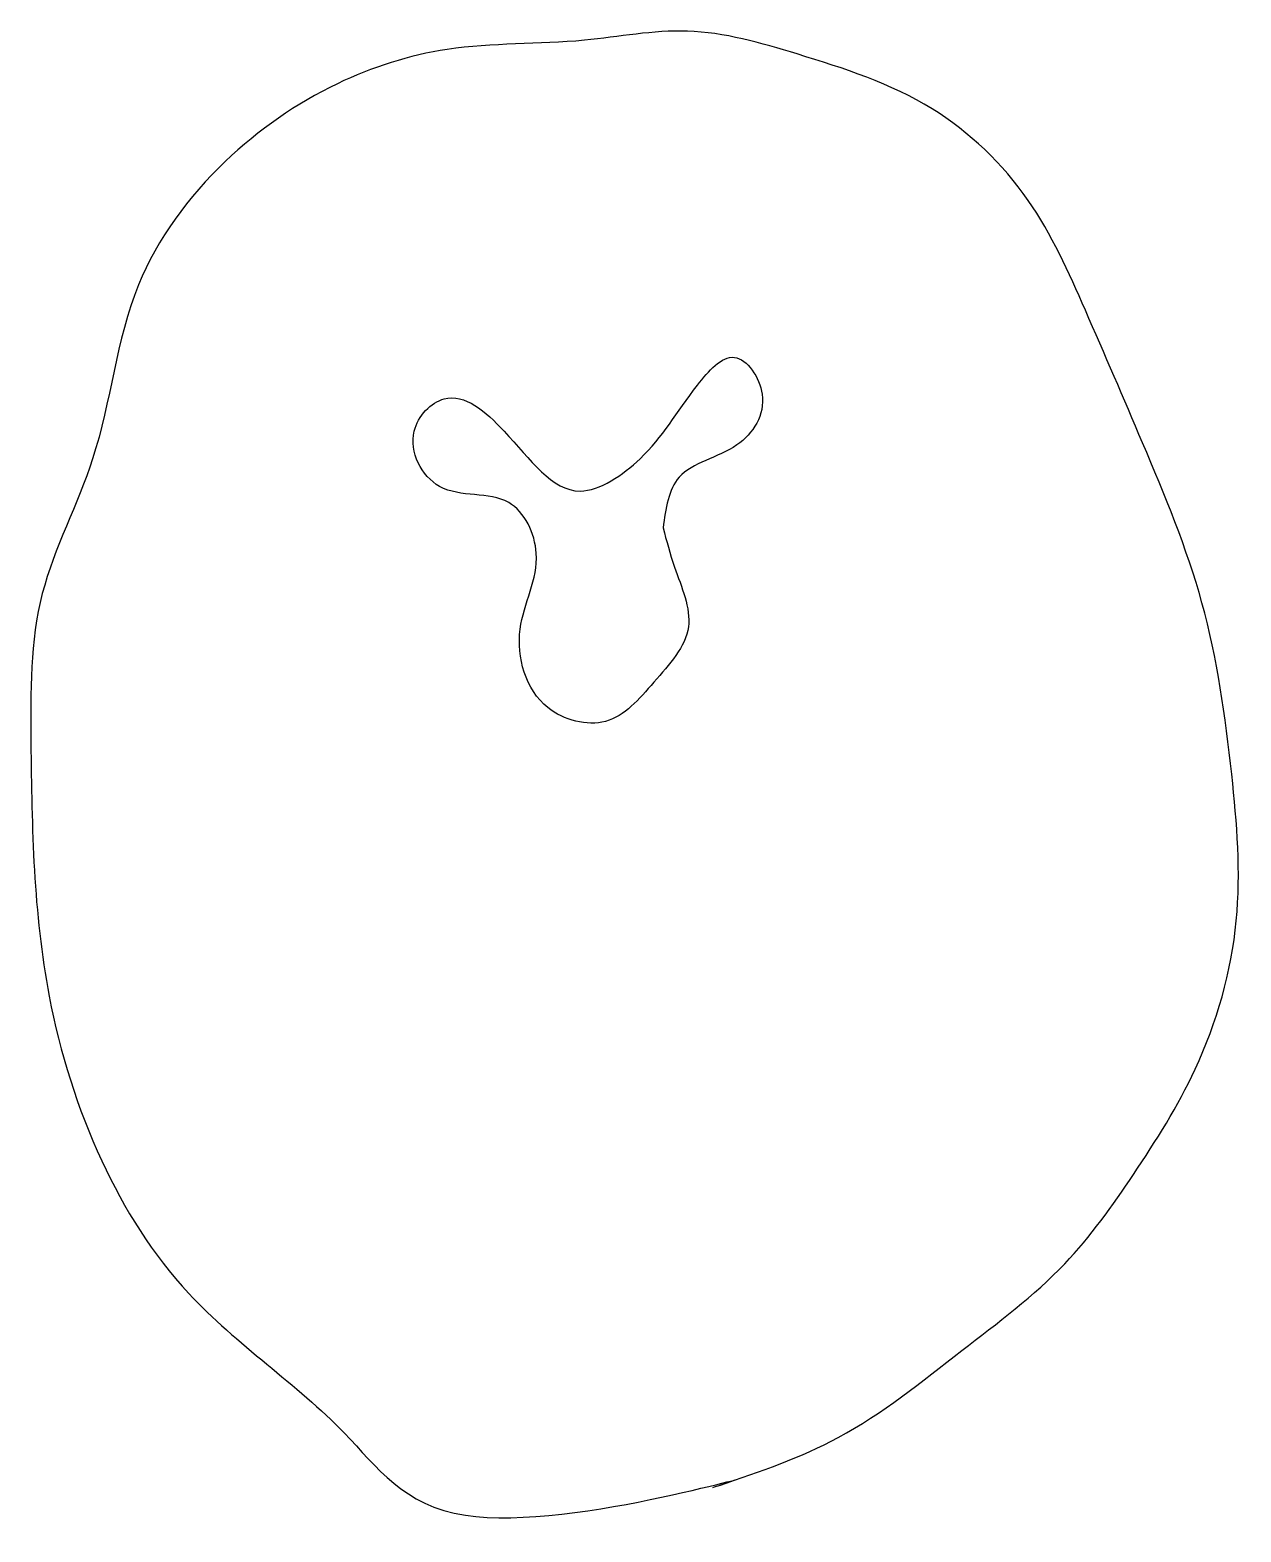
# Model space of a CAD drawing. Header units: inches. Extents: x 15.29 to 15.949, y 5.111 to 5.928.
import ezdxf

# ---------------------------------------------------------------- set-up
doc = ezdxf.new("R2010")
doc.units = ezdxf.units.IN
doc.header["$MEASUREMENT"] = 0

msp = doc.modelspace()

# ---------------------------------------------------------------- linework, layer by layer
for points in [[(15.66549, 5.13602), (15.73019, 5.16215), (15.79738, 5.20942), (15.85338, 5.25669), (15.89071, 5.30521), (15.9243, 5.36243), (15.9467, 5.44329), (15.94421, 5.52291), (15.92803, 5.61621), (15.89568, 5.70329), (15.86458, 5.77544), (15.83347, 5.83516), (15.78121, 5.88492), (15.7078, 5.91477), (15.64807, 5.92721), (15.59208, 5.92224), (15.51742, 5.91726), (15.45769, 5.8986), (15.39672, 5.8563), (15.34944, 5.78913), (15.32456, 5.69458), (15.29718, 5.62119), (15.29096, 5.54033), (15.30091, 5.40224), (15.32953, 5.31267), (15.37682, 5.24052), (15.46143, 5.16464), (15.52737, 5.11985), (15.66549, 5.13602), (15.66176, 5.13478)], [(15.63485, 5.65698), (15.64363, 5.68455), (15.67496, 5.70209), (15.68875, 5.72966), (15.67371, 5.74972), (15.65365, 5.73468), (15.62232, 5.69458), (15.58973, 5.67703), (15.54836, 5.70961), (15.51577, 5.72716), (15.49948, 5.70961), (15.51327, 5.67954), (15.55087, 5.67077), (15.56591, 5.6432), (15.55714, 5.60184), (15.57218, 5.55923), (15.60352, 5.55171), (15.62984, 5.57302), (15.64864, 5.60309), (15.64112, 5.63568), (15.63485, 5.65698)]]:
    msp.add_spline(points, degree=3)

doc.saveas('drawing.dxf')
